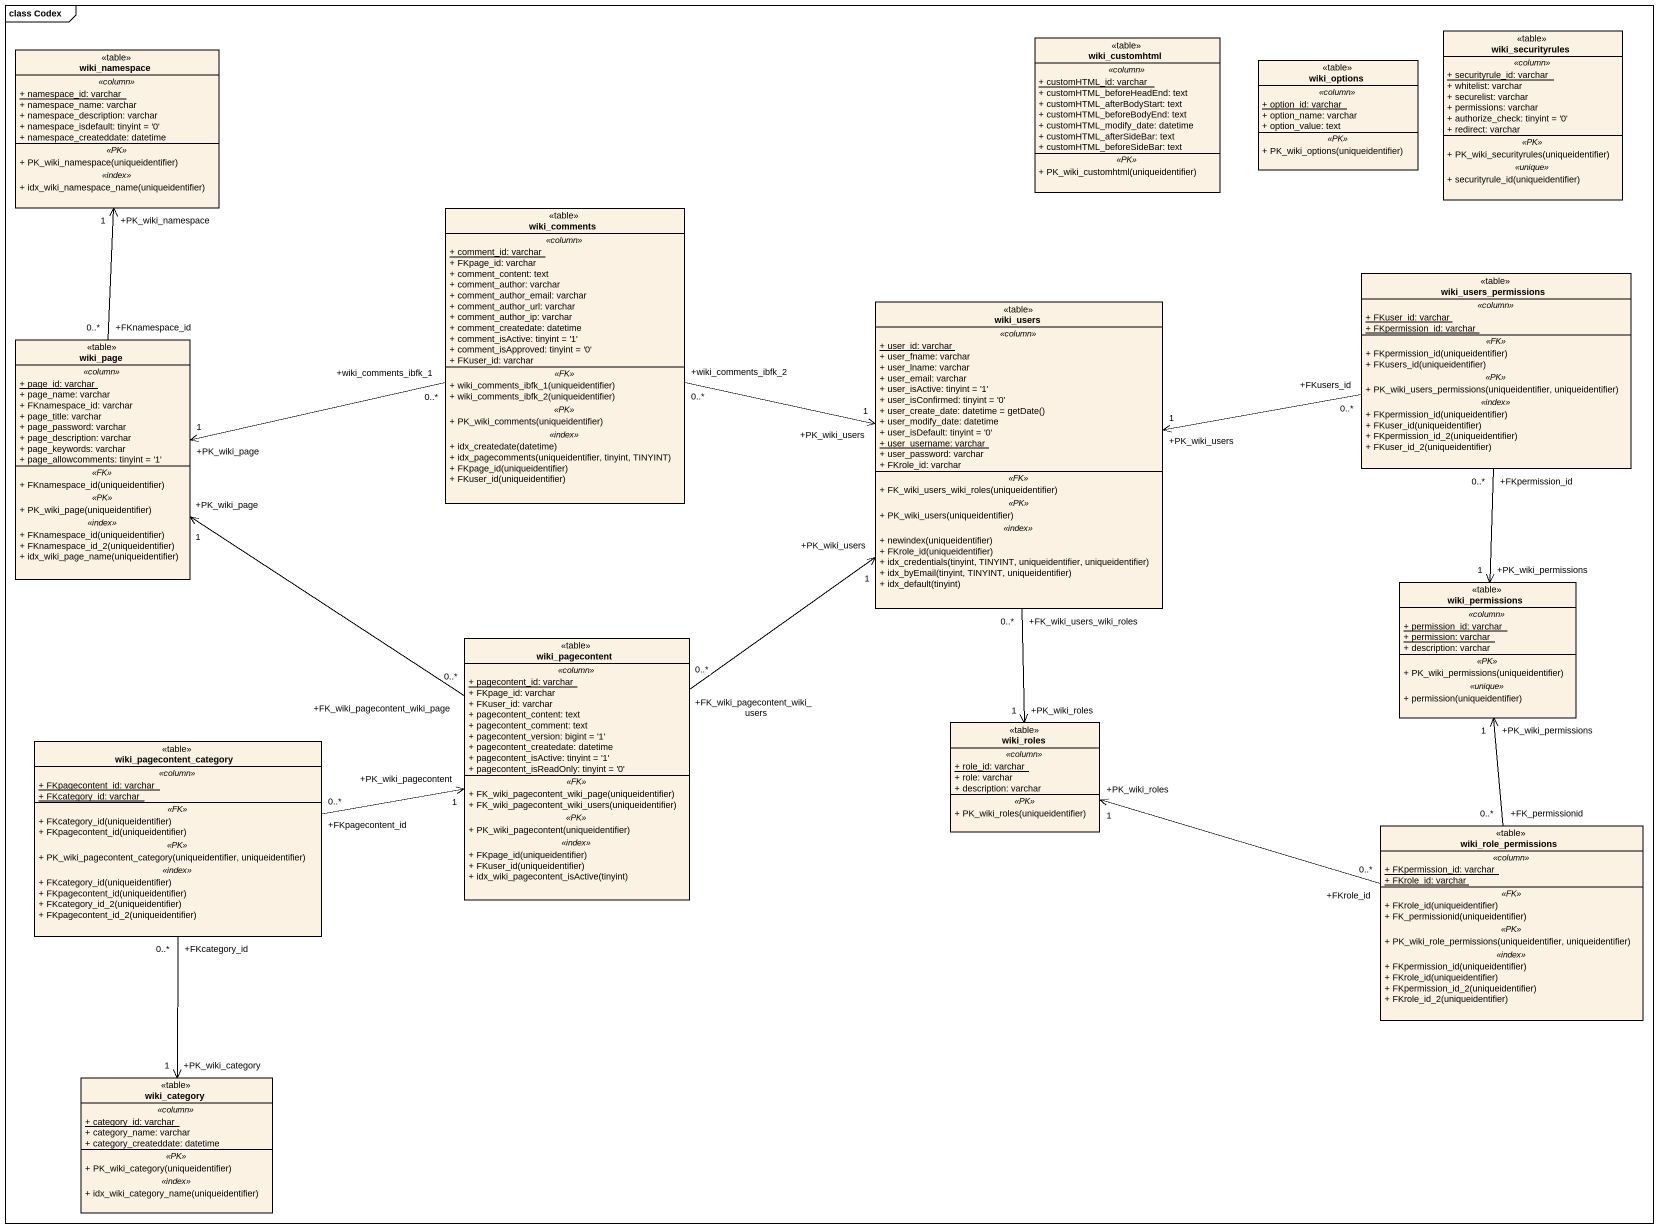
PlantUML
@startuml
mainframe class Codex
hide circle
hide empty members
skinparam classAttributeIconSize 0
class wiki_customhtml <<table>> {
  .. <<column>> ..
  {static} + customHTML_id: varchar
  + customHTML_beforeHeadEnd: text
  + customHTML_afterBodyStart: text
  + customHTML_beforeBodyEnd: text
  + customHTML_modify_date: datetime
  + customHTML_afterSideBar: text
  + customHTML_beforeSideBar: text
  .. <<PK>> ..
  + PK_wiki_customhtml(uniqueidentifier)
}
class wiki_securityrules <<table>> {
  .. <<column>> ..
  {static} + securityrule_id: varchar
  + whitelist: varchar
  + securelist: varchar
  + permissions: varchar
  + authorize_check: tinyint = '0'
  + redirect: varchar
  .. <<PK>> ..
  + PK_wiki_securityrules(uniqueidentifier)
  .. <<unique>> ..
  + securityrule_id(uniqueidentifier)
}
class wiki_namespace <<table>> {
  .. <<column>> ..
  {static} + namespace_id: varchar
  + namespace_name: varchar
  + namespace_description: varchar
  + namespace_isdefault: tinyint = '0'
  + namespace_createddate: datetime
  .. <<PK>> ..
  + PK_wiki_namespace(uniqueidentifier)
  .. <<index>> ..
  + idx_wiki_namespace_name(uniqueidentifier)
}
class wiki_options <<table>> {
  .. <<column>> ..
  {static} + option_id: varchar
  + option_name: varchar
  + option_value: text
  .. <<PK>> ..
  + PK_wiki_options(uniqueidentifier)
}
class wiki_comments <<table>> {
  .. <<column>> ..
  {static} + comment_id: varchar
  + FKpage_id: varchar
  + comment_content: text
  + comment_author: varchar
  + comment_author_email: varchar
  + comment_author_url: varchar
  + comment_author_ip: varchar
  + comment_createdate: datetime
  + comment_isActive: tinyint = '1'
  + comment_isApproved: tinyint = '0'
  + FKuser_id: varchar
  .. <<FK>> ..
  + wiki_comments_ibfk_1(uniqueidentifier)
  + wiki_comments_ibfk_2(uniqueidentifier)
  .. <<PK>> ..
  + PK_wiki_comments(uniqueidentifier)
  .. <<index>> ..
  + idx_createdate(datetime)
  + idx_pagecomments(uniqueidentifier, tinyint, TINYINT)
  + FKpage_id(uniqueidentifier)
  + FKuser_id(uniqueidentifier)
}
class wiki_users <<table>> {
  .. <<column>> ..
  {static} + user_id: varchar
  + user_fname: varchar
  + user_lname: varchar
  + user_email: varchar
  + user_isActive: tinyint = '1'
  + user_isConfirmed: tinyint = '0'
  {field} + user_create_date: datetime = getDate()
  + user_modify_date: datetime
  + user_isDefault: tinyint = '0'
  {static} + user_username: varchar
  + user_password: varchar
  + FKrole_id: varchar
  .. <<FK>> ..
  + FK_wiki_users_wiki_roles(uniqueidentifier)
  .. <<PK>> ..
  + PK_wiki_users(uniqueidentifier)
  .. <<index>> ..
  + newindex(uniqueidentifier)
  + FKrole_id(uniqueidentifier)
  + idx_credentials(tinyint, TINYINT, uniqueidentifier, uniqueidentifier)
  + idx_byEmail(tinyint, TINYINT, uniqueidentifier)
  + idx_default(tinyint)
}
class wiki_users_permissions <<table>> {
  .. <<column>> ..
  {static} + FKuser_id: varchar
  {static} + FKpermission_id: varchar
  .. <<FK>> ..
  + FKpermission_id(uniqueidentifier)
  + FKusers_id(uniqueidentifier)
  .. <<PK>> ..
  + PK_wiki_users_permissions(uniqueidentifier, uniqueidentifier)
  .. <<index>> ..
  + FKpermission_id(uniqueidentifier)
  + FKuser_id(uniqueidentifier)
  + FKpermission_id_2(uniqueidentifier)
  + FKuser_id_2(uniqueidentifier)
}
class wiki_page <<table>> {
  .. <<column>> ..
  {static} + page_id: varchar
  + page_name: varchar
  + FKnamespace_id: varchar
  + page_title: varchar
  + page_password: varchar
  + page_description: varchar
  + page_keywords: varchar
  + page_allowcomments: tinyint = '1'
  .. <<FK>> ..
  + FKnamespace_id(uniqueidentifier)
  .. <<PK>> ..
  + PK_wiki_page(uniqueidentifier)
  .. <<index>> ..
  + FKnamespace_id(uniqueidentifier)
  + FKnamespace_id_2(uniqueidentifier)
  + idx_wiki_page_name(uniqueidentifier)
}
class wiki_permissions <<table>> {
  .. <<column>> ..
  {static} + permission_id: varchar
  {static} + permission: varchar
  + description: varchar
  .. <<PK>> ..
  + PK_wiki_permissions(uniqueidentifier)
  .. <<unique>> ..
  + permission(uniqueidentifier)
}
class wiki_pagecontent <<table>> {
  .. <<column>> ..
  {static} + pagecontent_id: varchar
  + FKpage_id: varchar
  + FKuser_id: varchar
  + pagecontent_content: text
  + pagecontent_comment: text
  + pagecontent_version: bigint = '1'
  + pagecontent_createdate: datetime
  + pagecontent_isActive: tinyint = '1'
  + pagecontent_isReadOnly: tinyint = '0'
  .. <<FK>> ..
  + FK_wiki_pagecontent_wiki_page(uniqueidentifier)
  + FK_wiki_pagecontent_wiki_users(uniqueidentifier)
  .. <<PK>> ..
  + PK_wiki_pagecontent(uniqueidentifier)
  .. <<index>> ..
  + FKpage_id(uniqueidentifier)
  + FKuser_id(uniqueidentifier)
  + idx_wiki_pagecontent_isActive(tinyint)
}
class wiki_roles <<table>> {
  .. <<column>> ..
  {static} + role_id: varchar
  + role: varchar
  + description: varchar
  .. <<PK>> ..
  + PK_wiki_roles(uniqueidentifier)
}
class wiki_pagecontent_category <<table>> {
  .. <<column>> ..
  {static} + FKpagecontent_id: varchar
  {static} + FKcategory_id: varchar
  .. <<FK>> ..
  + FKcategory_id(uniqueidentifier)
  + FKpagecontent_id(uniqueidentifier)
  .. <<PK>> ..
  + PK_wiki_pagecontent_category(uniqueidentifier, uniqueidentifier)
  .. <<index>> ..
  + FKcategory_id(uniqueidentifier)
  + FKpagecontent_id(uniqueidentifier)
  + FKcategory_id_2(uniqueidentifier)
  + FKpagecontent_id_2(uniqueidentifier)
}
class wiki_role_permissions <<table>> {
  .. <<column>> ..
  {static} + FKpermission_id: varchar
  {static} + FKrole_id: varchar
  .. <<FK>> ..
  + FKrole_id(uniqueidentifier)
  + FK_permissionid(uniqueidentifier)
  .. <<PK>> ..
  + PK_wiki_role_permissions(uniqueidentifier, uniqueidentifier)
  .. <<index>> ..
  + FKpermission_id(uniqueidentifier)
  + FKrole_id(uniqueidentifier)
  + FKpermission_id_2(uniqueidentifier)
  + FKrole_id_2(uniqueidentifier)
}
class wiki_category <<table>> {
  .. <<column>> ..
  {static} + category_id: varchar
  + category_name: varchar
  + category_createddate: datetime
  .. <<PK>> ..
  + PK_wiki_category(uniqueidentifier)
  .. <<index>> ..
  + idx_wiki_category_name(uniqueidentifier)
}
wiki_comments "+wiki_comments_ibfk_2\n0..*" -right-> "+PK_wiki_users\n1" wiki_users
wiki_comments "+wiki_comments_ibfk_1\n0..*" -left-> "+PK_wiki_page\n1" wiki_page
wiki_users "+FK_wiki_users_wiki_roles\n0..*" --> "+PK_wiki_roles\n1" wiki_roles
wiki_users_permissions "+FKusers_id\n0..*" -left-> "+PK_wiki_users\n1" wiki_users
wiki_users_permissions "+FKpermission_id\n0..*" --> "+PK_wiki_permissions\n1" wiki_permissions
wiki_page "+FKnamespace_id\n0..*" -up-> "+PK_wiki_namespace\n1" wiki_namespace
wiki_pagecontent "+FK_wiki_pagecontent_wiki_users\n0..*" -up-> "+PK_wiki_users\n1" wiki_users
wiki_pagecontent "+FK_wiki_pagecontent_wiki_page\n0..*" -up-> "+PK_wiki_page\n1" wiki_page
wiki_pagecontent_category "+FKpagecontent_id\n0..*" -right-> "+PK_wiki_pagecontent\n1" wiki_pagecontent
wiki_pagecontent_category "+FKcategory_id\n0..*" --> "+PK_wiki_category\n1" wiki_category
wiki_role_permissions "+FK_permissionid\n0..*" -up-> "+PK_wiki_permissions\n1" wiki_permissions
wiki_role_permissions "+FKrole_id\n0..*" -left-> "+PK_wiki_roles\n1" wiki_roles
@enduml
